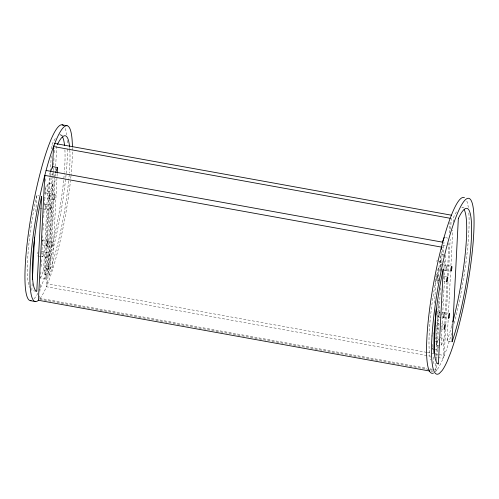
<?xml version="1.0" encoding="UTF-8"?>
<svg xmlns="http://www.w3.org/2000/svg" width="499" height="499" viewBox="0 0 499 499"><rect width="100%" height="100%" fill="white"/><g stroke="black" fill="none" stroke-linecap="round" stroke-linejoin="round"><path stroke-width="0.37" stroke-dasharray="2.5 1.87" d="M32.173 283.532L31.817 290.48L36.065 291.248M35.841 211.695L36.664 195.477L38.791 195.858M429.24 369.672L39.496 299.182L39.677 295.913M39.908 291.285L40.307 283.569M53.006 183.857L50.012 191.416L45.053 190.524L48.047 182.958L53.006 183.857L48.534 271.5L45.54 279.06L40.581 278.168L40.937 271.188M41.174 266.528L41.567 258.775M41.81 254.122L42.203 246.363M42.403 242.489L42.758 235.509M43.033 230.076L43.432 222.323M43.669 217.67L44.062 209.911M44.299 205.257L44.698 197.504M44.898 193.624L45.29 185.89M45.528 181.262L45.765 176.634M40.581 278.168L43.575 270.601L48.047 182.958M57.173 173.708L52.383 267.576L49.389 275.136L44.43 274.244L49.457 175.723M68.65 180.956A79.123 12.712 -79.7 0 1 51.073 267.345L50.43 269.229L45.471 268.331L50.374 172.167M50.418 171.388L51.247 155.108M51.565 148.902L52.133 144.217A79.123 12.712 -79.7 0 1 55.726 138.011M45.54 279.06L50.012 191.416M52.22 172.816L46.401 286.744L430.013 356.118M53.337 171.369L47.598 283.8L45.559 288.696A89.333 14.352 -79.7 0 1 40.438 298.003L39.496 299.182M53.374 170.589L53.493 168.263M53.649 165.163L54.004 158.183M54.285 152.756L54.522 148.103M49.389 275.136L54.341 178.174M54.379 177.394L55.04 173.696M50.43 269.229L55.14 176.939M55.177 176.166L55.333 173.066M55.495 169.959L55.651 166.859M55.688 166.086L56.718 145.92L51.765 145.022M434.398 349.387L432.271 349.007L432.552 343.574M433.026 334.268L433.101 332.714M434.61 303.242L436.07 274.544M433.743 356.935L433.425 363.116L438.384 364.008M437.486 283.557L438.272 268.106L440.399 268.493M435.384 339.114L435.465 337.561M436.02 326.702L436.101 325.155M436.613 315.069L436.694 313.515M438.353 280.943L439.426 260.004M439.669 345.72L436.126 345.083L438.222 303.966M439.887 271.387L440.754 254.322M435.14 370.458L435.533 362.698M435.889 355.718L438.783 299.088M440.205 271.157L441.197 251.764M435.228 371.867L436.145 370.919L436.519 363.79M436.681 360.702L440.237 290.954M440.28 290.181L440.399 287.854M441.546 265.362L441.621 263.809M438.871 261.744L441.702 262.256L442.488 246.824M443.237 256.842L443.991 242.102M440.979 327.6L441.054 326.047M441.609 315.193L441.69 313.64M442.245 302.781L442.326 301.228M442.875 290.374L442.956 288.821M443.474 278.735L443.592 276.409M444.023 267.876L444.422 260.122M445.713 255.214L441.085 345.975L444.079 338.416L439.825 337.648M444.472 330.656L443.056 358.475L438.453 357.646M444.827 323.676L446.886 283.338M447.285 275.579L448.944 243.001M449.462 232.939L450.011 222.136M445.595 329.172L444.247 355.531L442.208 360.434A89.333 14.352 -79.7 0 1 437.093 369.734L436.145 370.919M445.869 323.745L448.008 281.873M448.32 275.666L450.185 239.227M450.697 229.147L451.252 218.288M450.622 341.603L447.079 340.96L448.183 319.248M448.545 312.268L450.56 272.716M450.915 265.736L452.736 230.064M453.136 222.311L453.747 216.853A79.123 12.712 -79.7 0 1 457.334 210.647M36.664 195.477L36.047 198.409A79.123 12.712 -79.7 0 0 27.813 256.742L27.632 260.048A79.123 12.712 -79.7 0 0 29.385 287.38M438.272 268.106L437.654 271.044A79.123 12.712 -79.7 0 0 429.421 329.377L429.24 332.677A79.123 12.712 -79.7 0 0 430.999 360.016M45.471 268.331L46.114 266.447A79.123 12.712 -79.7 0 0 64.277 173.552M447.079 340.96L447.722 339.083A79.123 12.712 -79.7 0 0 451.639 326.178M50.355 172.111L49.538 174.17L54.497 175.068M44.43 274.244L47.424 266.678L52.383 267.576M436.744 261.357L437.292 259.985M441.702 262.256L442.245 260.883M432.271 349.007L432.814 347.628M436.126 345.083L438.577 338.89M438.59 346.462L437.23 349.899L435.103 349.518M34.001 298.845L35.479 297.105A89.333 14.352 -79.7 0 0 38.485 292.177M60.285 134.873L63.822 135.516M464.014 207.89L461.893 207.503A79.123 12.712 -79.7 0 1 463.122 208.158M445.644 237.705L447.765 238.085M442.65 245.265L446.187 245.907M441.153 254.053L443.28 254.434M45.259 192.826L55.171 194.622A2.551 0.412 -79.7 0 1 54.734 198.658A2.551 0.412 -79.7 0 1 54.123 198.053A2.551 0.412 -79.7 0 1 55.171 194.622M443.324 264.819L450.404 266.104M54.179 199.6L44.268 197.804A2.551 0.412 -79.7 0 0 44.505 197.648M444.459 270.184L449.412 271.076M44.604 204.06L50.979 205.214A2.551 0.412 -79.7 0 1 50.542 209.249A2.551 0.412 -79.7 0 1 49.931 208.644A2.551 0.412 -79.7 0 1 50.979 205.214M444.091 276.309L446.923 276.82M437.698 275.323A2.551 0.412 -79.7 0 1 437.261 279.359A2.551 0.412 -79.7 0 1 436.65 278.754A2.551 0.412 -79.7 0 1 437.698 275.323L439.12 275.579M40.07 208.395L42.197 208.782M42.908 208.906L49.987 210.191M443.804 281.411L445.22 281.667M436.706 280.301L438.833 280.688M42.939 239.9L47.898 240.799A2.551 0.412 -79.7 0 1 47.455 244.834A2.551 0.412 -79.7 0 1 46.85 244.229A2.551 0.412 -79.7 0 1 47.898 240.799M444.547 312.536A2.551 0.412 -79.7 0 1 444.11 316.572A2.551 0.412 -79.7 0 1 443.499 315.967A2.551 0.412 -79.7 0 1 444.547 312.536L448.09 313.172M47.792 241.242A2.551 0.412 -79.7 0 1 47.349 245.277A2.551 0.412 -79.7 0 1 46.744 244.672A2.551 0.412 -79.7 0 1 47.792 241.242L52.751 242.14A2.551 0.412 -79.7 0 1 52.308 246.175A2.551 0.412 -79.7 0 1 51.703 245.57A2.551 0.412 -79.7 0 1 52.751 242.14M439.482 312.081A2.551 0.412 -79.7 0 1 439.045 316.117A2.551 0.412 -79.7 0 1 438.434 315.511A2.551 0.412 -79.7 0 1 439.482 312.081L441.609 312.468M442.314 312.592L444.441 312.979A2.551 0.412 -79.7 0 1 443.998 317.015A2.551 0.412 -79.7 0 1 443.393 316.41A2.551 0.412 -79.7 0 1 444.441 312.979M41.947 244.878L46.906 245.776M443.555 317.514L447.098 318.15M46.8 246.219L51.759 247.117M438.49 317.058L443.449 317.957M41.473 251.446L48.553 252.731A2.551 0.412 -79.7 0 1 48.116 256.76A2.551 0.412 -79.7 0 1 47.505 256.155A2.551 0.412 -79.7 0 1 48.553 252.731M436.706 322.928L440.249 323.564M441.665 323.826L443.792 324.207M37.65 255.912L39.77 256.293M40.481 256.424L47.561 257.702M435.714 327.905L439.257 328.542M440.673 328.797L442.8 329.184M43.575 270.601L48.534 271.5M435.265 341.441L440.224 342.339M426.601 352.344L47.598 283.8L48.833 280.606A89.333 14.352 -79.7 0 0 70.478 180.825M427.369 352.481L434.273 353.729M435.041 353.866L444.247 355.531L445.488 352.344A89.333 14.352 -79.7 0 0 451.589 333.394M434.617 356.953L437.685 357.509M39.558 298.227L427.001 368.299M430.069 368.855L433.905 369.547M434.673 369.684L436.207 369.965M430.007 369.809L432.309 370.227M431.223 371.312L432.758 371.593M440.86 267.994A2.551 0.412 -79.7 0 1 440.941 267.358M441.515 265.044A2.551 0.412 -79.7 0 1 441.665 264.726M439.538 325.074A2.551 0.412 -79.7 0 1 439.694 324.506M452.219 324.076A79.123 12.712 -79.7 0 1 451.832 325.485M466.827 201.085A89.333 14.352 -79.7 0 1 468.299 207.428M468.848 212.973A89.333 14.352 -79.7 0 1 454.283 323.364M59.606 134.867A79.123 12.712 -79.7 0 1 62.069 136.171M64.901 149.8A79.123 12.712 -79.7 0 1 64.383 172.149M65.219 128.455A89.333 14.352 -79.7 0 1 66.691 134.799M67.24 140.344A89.333 14.352 -79.7 0 1 67.427 144.485M67.484 149.045A89.333 14.352 -79.7 0 1 66.093 174.319M66.03 175.012A89.333 14.352 -79.7 0 1 65.675 178.511M65.6 179.222A89.333 14.352 -79.7 0 1 43.875 279.708L40.6 287.798A89.333 14.352 -79.7 0 1 39.533 290.094M72.43 147.61A89.333 14.352 -79.7 0 1 71.051 175.218M70.989 175.904A89.333 14.352 -79.7 0 1 70.702 178.704M69.623 147.286A79.123 12.712 -79.7 0 1 69.741 148.752M69.829 150.099A79.123 12.712 -79.7 0 1 69.342 173.047M69.236 174.45A79.123 12.712 -79.7 0 1 68.725 180.22M37.675 253.729A2.551 0.412 -79.7 0 1 38.086 251.876M42.384 240.842A2.551 0.412 -79.7 0 1 43.051 240.63A2.551 0.412 -79.7 0 1 42.34 244.398M44.86 193.313A2.551 0.412 -79.7 0 1 45.365 193.338A2.551 0.412 -79.7 0 1 44.972 196.3M446.424 269.497A2.551 0.412 -79.7 0 0 446.867 265.462A2.551 0.412 -79.7 0 0 445.819 268.892A2.551 0.412 -79.7 0 0 446.424 269.497M49.775 197.76A2.551 0.412 -79.7 0 0 50.212 193.724A2.551 0.412 -79.7 0 0 49.164 197.155A2.551 0.412 -79.7 0 0 49.775 197.76M43.157 255.868A2.551 0.412 -79.7 0 0 43.594 251.833A2.551 0.412 -79.7 0 0 42.546 255.263A2.551 0.412 -79.7 0 0 43.157 255.868M45.584 208.351A2.551 0.412 -79.7 0 0 46.02 204.316A2.551 0.412 -79.7 0 0 44.972 207.746A2.551 0.412 -79.7 0 0 45.584 208.351"/><path stroke-width="0.75" d="M32.366 279.671L34.537 237.187M52.457 168.157L53.555 146.544L450.21 218.281M57.217 172.935L57.491 167.502L52.532 166.61L50.63 171.419M433.937 353.074L436.182 309.043M441.316 249.438L441.434 247.105L44.785 175.374L38.411 300.273L429.689 371.038M38.579 300.136L37.699 300.847A89.333 14.352 -79.7 0 1 30.189 267.052L30.395 263.322A89.333 14.352 -79.7 0 1 44.717 175.636L46.869 167.552A89.333 14.352 -79.7 0 1 53.512 146.656L55.713 141.067A89.333 14.352 -79.7 0 1 72.417 146.856M55.589 172.317L57.491 167.502M433.506 373.052A89.333 14.352 -79.7 0 1 426.838 338.784L427.05 335.06A89.333 14.352 -79.7 0 1 441.366 247.367L443.517 239.289A89.333 14.352 -79.7 0 1 450.167 218.394L452.362 212.805A89.333 14.352 -79.7 0 1 464.426 197.704M442.32 242.258L444.229 237.449M62.101 124.825L67.059 125.717M54.759 143.45L451.408 215.188M46.076 170.458L442.725 242.196M30.333 300.648L35.292 301.546M464.189 209.661A79.123 12.712 -79.7 0 1 452.793 321.936M63.492 125.561A89.333 14.352 -79.7 0 0 50.755 140.169L48.559 145.764A89.333 14.352 -79.7 0 0 41.91 166.654L39.758 174.737A89.333 14.352 -79.7 0 0 25.437 262.424L25.231 266.154A89.333 14.352 -79.7 0 0 31.094 300.654M57.404 144.479A79.123 12.712 -79.7 0 1 69.548 146.587M62.581 137.025A79.123 12.712 -79.7 0 1 64.589 145.689M41.623 196.375L36.776 291.379L36.471 291.273A79.123 12.712 -79.7 0 1 32.585 260.946L32.772 257.64A79.123 12.712 -79.7 0 1 41.005 199.307L41.623 196.375M443.231 269.005L438.384 364.008L438.078 363.908A79.123 12.712 -79.7 0 1 434.199 333.575L434.38 330.276A79.123 12.712 -79.7 0 1 442.613 271.936L443.231 269.005M458.332 218.55L452.038 341.859L452.68 339.981A79.123 12.712 -79.7 0 0 471.368 238.952A79.123 12.712 -79.7 0 0 458.7 217.745L458.332 218.55M432.003 335.952L431.797 339.682A89.333 14.352 -79.7 0 0 439.307 373.477L442.052 370.632A89.333 14.352 -79.7 0 0 447.166 361.332L450.441 353.236A89.333 14.352 -79.7 0 0 473.769 232.846A89.333 14.352 -79.7 0 0 457.321 213.703L455.125 219.292A89.333 14.352 -79.7 0 0 448.476 240.181L446.324 248.265A89.333 14.352 -79.7 0 0 432.003 335.952M451.383 270.396A2.551 0.412 -79.7 0 0 451.826 266.36A2.551 0.412 -79.7 0 0 450.778 269.791A2.551 0.412 -79.7 0 0 451.383 270.396M449.069 317.464A2.551 0.412 -79.7 0 0 449.505 313.428A2.551 0.412 -79.7 0 0 448.458 316.859A2.551 0.412 -79.7 0 0 449.069 317.464M447.191 280.981A2.551 0.412 -79.7 0 0 447.628 276.945A2.551 0.412 -79.7 0 0 446.58 280.376A2.551 0.412 -79.7 0 0 447.191 280.981M444.765 328.498A2.551 0.412 -79.7 0 0 445.208 324.462A2.551 0.412 -79.7 0 0 444.16 327.893A2.551 0.412 -79.7 0 0 444.765 328.498"/></g></svg>
